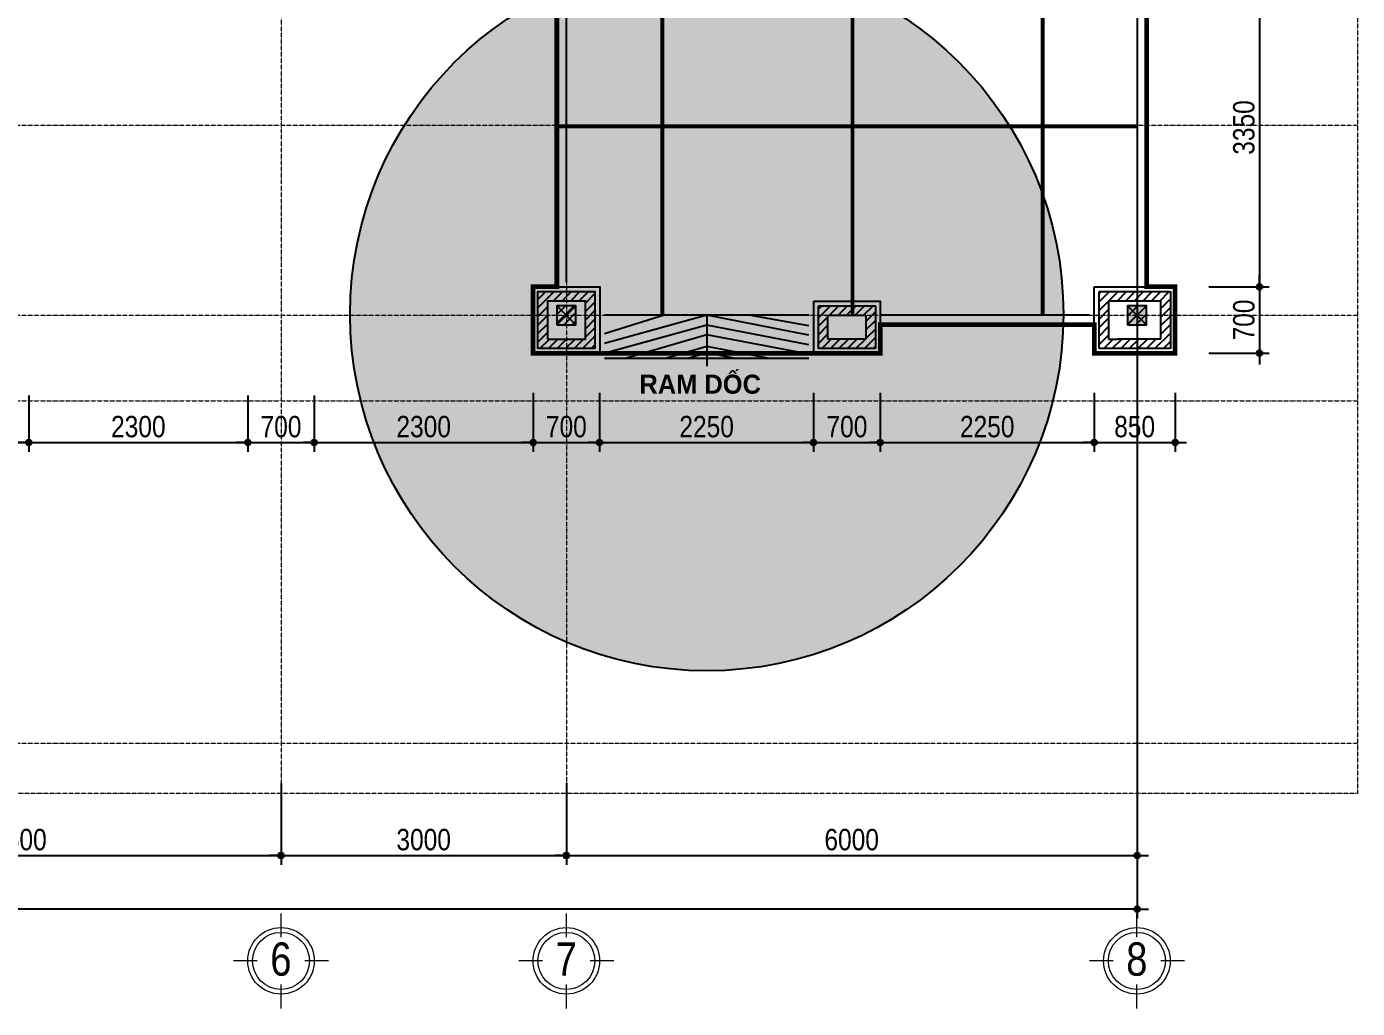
# Model space of a CAD drawing. Header units: millimetres. Extents: x 2297 to 44063, y 1595 to 26344.
# Drawn here: x 29156 to 43148, y 2020 to 12348 of the extents above; entities that cross this region are included whole.
import ezdxf
from ezdxf.enums import TextEntityAlignment as Align

# ---------------------------------------------------------------- set-up
doc = ezdxf.new("R2010")
doc.units = ezdxf.units.MM
doc.linetypes.add('ACAD_ISO10W100', pattern=[18, 12, -3, 0, -3])
doc.linetypes.add('DASHED2', pattern=[0.375, 0.25, -0.125])
for name, color, linetype in [('009', 251, 'Continuous'), ('DIM', 1, 'Continuous'), ('HACTH', 8, 'Continuous'), ('TAGS', 60, 'Continuous'), ('TEXT', 7, 'Continuous'), ('TUONG', 131, 'Continuous'), ('WALL', 4, 'Continuous')]:
    doc.layers.add(name, color=color, linetype=linetype)
for name, color, linetype, lineweight in [('NET-THAY', 2, 'Continuous', 13), ('TEN TRUC', 3, 'Continuous', 18), ('TRUC', 24, 'Continuous', 0)]:
    doc.layers.add(name, color=color, linetype=linetype, lineweight=lineweight)
doc.styles.add('HEL-CONDENSE', font='')
doc.styles.add('SWISS-CONDENSE', font='')
doc.styles.add('VNI-HELVE-CONDENSEN', font='')
doc.styles.get('HEL-CONDENSE').set_extended_font_data('VNI-Helve-Condense')
doc.styles.get('SWISS-CONDENSE').set_extended_font_data('VNI-Swiss-Condense')
doc.styles.get('VNI-HELVE-CONDENSEN').set_extended_font_data('VNI-Helve-Condense')
doc.dimstyles.new('D100', dxfattribs={"dimtxt": 225, "dimasz": 1.2, "dimexe": 100, "dimexo": 0, "dimgap": 50, "dimtad": 1, "dimdec": 0, "dimzin": 13, "dimdsep": 46, "dimtxsty": 'HEL-CONDENSE', "dimblk": 'D50', "dimcen": 0, "dimclrd": 1, "dimclre": 1, "dimclrt": 7, "dimadec": 0, "dimazin": 0, "dimtfac": 1, "dimtdec": 0, "dimtmove": 0, "dimatfit": 3, "dimldrblk": 'D50', "dimfxl": 1, "dimtolj": 1, "dimtzin": 13, "dimarcsym": 0})

# ---------------------------------------------------------------- blocks, each defined once
blk = doc.blocks.new('D50')
at = {"layer": 'DIM'}
blk.add_hatch(color=256, dxfattribs=at).paths.add_polyline_path([(25, 0, 1), (-25, 0, 1)])
blk.add_line((25, 0), (100, 0), dxfattribs=at)
blk.add_circle((0, 0), 25, dxfattribs=at)
blk = doc.blocks.new('*D194')
at = {"layer": 'DEFPOINTS', "color": 0, "transparency": 16777216}
for p in [(31831, 4390), (26331, 4290), (31831, 3629)]:
    blk.add_point(p, dxfattribs=at)
at = {"layer": 'DIM', "color": 1, "lineweight": -2, "transparency": 16777216}
for p, q in [((31831, 4390), (31831, 3529)), ((26331, 4290), (26331, 3529)), ((26333, 3629), (31830, 3629))]:
    blk.add_line(p, q, dxfattribs=at)
at = {"layer": 'DIM', "color": 1, "lineweight": -2, "transparency": 16777216, "xscale": 1.199999999999999, "yscale": 1.199999999999999, "zscale": 1.199999999999999, "rotation": 180}
blk.add_blockref('D50', (26331, 3629), dxfattribs=at)
at = {"layer": 'DIM', "color": 1, "lineweight": -2, "transparency": 16777216, "xscale": 1.199999999999999, "yscale": 1.199999999999999, "zscale": 1.199999999999999}
blk.add_blockref('D50', (31831, 3629), dxfattribs=at)
at = {"layer": 'DIM', "color": 7, "transparency": 16777216, "insert": (29081, 3794), "char_height": 225, "attachment_point": 5, "style": 'HEL-CONDENSE'}
blk.add_mtext('\\A1;5500', dxfattribs=at)
blk = doc.blocks.new('*D195')
at = {"layer": 'DEFPOINTS', "color": 0, "transparency": 16777216}
for p in [(31831, 4390), (34831, 4390), (34831, 3629)]:
    blk.add_point(p, dxfattribs=at)
at = {"layer": 'DIM', "color": 1, "lineweight": -2, "transparency": 16777216}
for p, q in [((31831, 4390), (31831, 3529)), ((34831, 4390), (34831, 3529)), ((31833, 3629), (34830, 3629))]:
    blk.add_line(p, q, dxfattribs=at)
at = {"layer": 'DIM', "color": 1, "lineweight": -2, "transparency": 16777216, "xscale": 1.199999999999999, "yscale": 1.199999999999999, "zscale": 1.199999999999999, "rotation": 180}
blk.add_blockref('D50', (31831, 3629), dxfattribs=at)
at = {"layer": 'DIM', "color": 1, "lineweight": -2, "transparency": 16777216, "xscale": 1.199999999999999, "yscale": 1.199999999999999, "zscale": 1.199999999999999}
blk.add_blockref('D50', (34831, 3629), dxfattribs=at)
at = {"layer": 'DIM', "color": 7, "transparency": 16777216, "insert": (33331, 3794), "char_height": 225, "attachment_point": 5, "style": 'HEL-CONDENSE'}
blk.add_mtext('\\A1;3000', dxfattribs=at)
blk = doc.blocks.new('*D196')
at = {"layer": 'DEFPOINTS', "color": 0, "transparency": 16777216}
for p in [(40831, 9720), (34831, 4390), (40831, 3629)]:
    blk.add_point(p, dxfattribs=at)
at = {"layer": 'DIM', "color": 1, "lineweight": -2, "transparency": 16777216}
for p, q in [((40831, 9720), (40831, 3529)), ((34831, 4390), (34831, 3529)), ((34833, 3629), (40830, 3629))]:
    blk.add_line(p, q, dxfattribs=at)
at = {"layer": 'DIM', "color": 1, "lineweight": -2, "transparency": 16777216, "xscale": 1.199999999999999, "yscale": 1.199999999999999, "zscale": 1.199999999999999, "rotation": 180}
blk.add_blockref('D50', (34831, 3629), dxfattribs=at)
at = {"layer": 'DIM', "color": 1, "lineweight": -2, "transparency": 16777216, "xscale": 1.199999999999999, "yscale": 1.199999999999999, "zscale": 1.199999999999999}
blk.add_blockref('D50', (40831, 3629), dxfattribs=at)
at = {"layer": 'DIM', "color": 7, "transparency": 16777216, "insert": (37831, 3794), "char_height": 225, "attachment_point": 5, "style": 'HEL-CONDENSE'}
blk.add_mtext('\\A1;6000', dxfattribs=at)
blk = doc.blocks.new('A$C206177D3')
at = {"layer": 'TEN TRUC', "ltscale": 1000}
for p, q in [((-37, 240), (-37, 490)), ((-287, -10), (-537, -10)), ((463, -10), (213, -10)), ((-37, -510), (-37, -260))]:
    blk.add_line(p, q, dxfattribs=at)
blk.add_circle((-37, -10), 350, dxfattribs=at)
at = {"layer": 'TEN TRUC', "color": 254, "ltscale": 1000}
blk.add_circle((-37, -10), 300, dxfattribs=at)
blk = doc.blocks.new('A$C225A2996')
at = {"layer": 'WALL'}
blk.add_hatch(color=4, dxfattribs=at).paths.add_polyline_path([(531, 82), (731, 82), (731, 282), (531, 282)])
at = {"layer": 'WALL', "color": 4}
for p, q in [((531, 282), (731, 82)), ((531, 82), (731, 282))]:
    blk.add_line(p, q, dxfattribs=at)
blk.add_lwpolyline([(531, 82), (731, 82), (731, 282), (531, 282)], close=True, dxfattribs=at)
blk = doc.blocks.new('*D147')
at = {"layer": 'DEFPOINTS', "color": 0, "transparency": 16777216}
for p in [(41585, 12962), (41585, 9612), (42120, 9612)]:
    blk.add_point(p, dxfattribs=at)
at = {"layer": 'DIM', "color": 1, "lineweight": -2, "transparency": 16777216}
for p, q in [((41585, 12962), (42220, 12962)), ((42120, 12960), (42120, 9613)), ((41585, 9612), (42220, 9612))]:
    blk.add_line(p, q, dxfattribs=at)
at = {"layer": 'DIM', "color": 1, "lineweight": -2, "transparency": 16777216, "xscale": 1.199999999999999, "yscale": 1.199999999999999, "zscale": 1.199999999999999}
for p, rotation in [((42120, 12962), 90), ((42120, 9612), 270)]:
    blk.add_blockref('D50', p, dxfattribs=dict(at, rotation=rotation))
at = {"layer": 'DIM', "color": 7, "transparency": 16777216, "insert": (41955, 11287), "char_height": 225, "attachment_point": 5, "rotation": 90, "style": 'HEL-CONDENSE'}
blk.add_mtext('\\A1;3350', dxfattribs=at)
blk = doc.blocks.new('*D148')
at = {"layer": 'DEFPOINTS', "color": 0, "transparency": 16777216}
for p in [(41585, 9612), (41585, 8912), (42120, 8912)]:
    blk.add_point(p, dxfattribs=at)
at = {"layer": 'DIM', "color": 1, "lineweight": -2, "transparency": 16777216}
for p, q in [((41585, 9612), (42220, 9612)), ((42120, 9610), (42120, 8913)), ((41585, 8912), (42220, 8912))]:
    blk.add_line(p, q, dxfattribs=at)
at = {"layer": 'DIM', "color": 1, "lineweight": -2, "transparency": 16777216, "xscale": 1.199999999999999, "yscale": 1.199999999999999, "zscale": 1.199999999999999}
for p, rotation in [((42120, 9612), 90), ((42120, 8912), 270)]:
    blk.add_blockref('D50', p, dxfattribs=dict(at, rotation=rotation))
at = {"layer": 'DIM', "color": 7, "transparency": 16777216, "insert": (41955, 9262), "char_height": 225, "attachment_point": 5, "rotation": 90, "style": 'HEL-CONDENSE'}
blk.add_mtext('\\A1;700', dxfattribs=at)
blk = doc.blocks.new('*D161')
at = {"layer": 'DEFPOINTS', "color": 0, "transparency": 16777216}
for p in [(28481, 8469), (29181, 8469), (29181, 7974)]:
    blk.add_point(p, dxfattribs=at)
at = {"layer": 'DIM', "color": 1, "lineweight": -2, "transparency": 16777216}
for p, q in [((28481, 8469), (28481, 7874)), ((29181, 8469), (29181, 7874)), ((28483, 7974), (29180, 7974))]:
    blk.add_line(p, q, dxfattribs=at)
at = {"layer": 'DIM', "color": 1, "lineweight": -2, "transparency": 16777216, "xscale": 1.199999999999999, "yscale": 1.199999999999999, "zscale": 1.199999999999999, "rotation": 180}
blk.add_blockref('D50', (28481, 7974), dxfattribs=at)
at = {"layer": 'DIM', "color": 1, "lineweight": -2, "transparency": 16777216, "xscale": 1.199999999999999, "yscale": 1.199999999999999, "zscale": 1.199999999999999}
blk.add_blockref('D50', (29181, 7974), dxfattribs=at)
at = {"layer": 'DIM', "color": 7, "transparency": 16777216, "insert": (28831, 8139), "char_height": 225, "attachment_point": 5, "style": 'HEL-CONDENSE'}
blk.add_mtext('\\A1;700', dxfattribs=at)
blk = doc.blocks.new('*D162')
at = {"layer": 'DEFPOINTS', "color": 0, "transparency": 16777216}
for p in [(29181, 8469), (31481, 8469), (31481, 7974)]:
    blk.add_point(p, dxfattribs=at)
at = {"layer": 'DIM', "color": 1, "lineweight": -2, "transparency": 16777216}
for p, q in [((29181, 8469), (29181, 7874)), ((31481, 8469), (31481, 7874)), ((29183, 7974), (31480, 7974))]:
    blk.add_line(p, q, dxfattribs=at)
at = {"layer": 'DIM', "color": 1, "lineweight": -2, "transparency": 16777216, "xscale": 1.199999999999999, "yscale": 1.199999999999999, "zscale": 1.199999999999999, "rotation": 180}
blk.add_blockref('D50', (29181, 7974), dxfattribs=at)
at = {"layer": 'DIM', "color": 1, "lineweight": -2, "transparency": 16777216, "xscale": 1.199999999999999, "yscale": 1.199999999999999, "zscale": 1.199999999999999}
blk.add_blockref('D50', (31481, 7974), dxfattribs=at)
at = {"layer": 'DIM', "color": 7, "transparency": 16777216, "insert": (30331, 8139), "char_height": 225, "attachment_point": 5, "style": 'HEL-CONDENSE'}
blk.add_mtext('\\A1;2300', dxfattribs=at)
blk = doc.blocks.new('*D163')
at = {"layer": 'DEFPOINTS', "color": 0, "transparency": 16777216}
for p in [(31481, 8469), (32181, 8469), (32181, 7974)]:
    blk.add_point(p, dxfattribs=at)
at = {"layer": 'DIM', "color": 1, "lineweight": -2, "transparency": 16777216}
for p, q in [((31481, 8469), (31481, 7874)), ((32181, 8469), (32181, 7874)), ((31483, 7974), (32180, 7974))]:
    blk.add_line(p, q, dxfattribs=at)
at = {"layer": 'DIM', "color": 1, "lineweight": -2, "transparency": 16777216, "xscale": 1.199999999999999, "yscale": 1.199999999999999, "zscale": 1.199999999999999, "rotation": 180}
blk.add_blockref('D50', (31481, 7974), dxfattribs=at)
at = {"layer": 'DIM', "color": 1, "lineweight": -2, "transparency": 16777216, "xscale": 1.199999999999999, "yscale": 1.199999999999999, "zscale": 1.199999999999999}
blk.add_blockref('D50', (32181, 7974), dxfattribs=at)
at = {"layer": 'DIM', "color": 7, "transparency": 16777216, "insert": (31831, 8139), "char_height": 225, "attachment_point": 5, "style": 'HEL-CONDENSE'}
blk.add_mtext('\\A1;700', dxfattribs=at)
blk = doc.blocks.new('*D164')
at = {"layer": 'DEFPOINTS', "color": 0, "transparency": 16777216}
for p in [(32181, 8469), (34481, 8494), (34481, 7974)]:
    blk.add_point(p, dxfattribs=at)
at = {"layer": 'DIM', "color": 1, "lineweight": -2, "transparency": 16777216}
for p, q in [((32181, 8469), (32181, 7874)), ((34481, 8494), (34481, 7874)), ((32183, 7974), (34480, 7974))]:
    blk.add_line(p, q, dxfattribs=at)
at = {"layer": 'DIM', "color": 1, "lineweight": -2, "transparency": 16777216, "xscale": 1.199999999999999, "yscale": 1.199999999999999, "zscale": 1.199999999999999, "rotation": 180}
blk.add_blockref('D50', (32181, 7974), dxfattribs=at)
at = {"layer": 'DIM', "color": 1, "lineweight": -2, "transparency": 16777216, "xscale": 1.199999999999999, "yscale": 1.199999999999999, "zscale": 1.199999999999999}
blk.add_blockref('D50', (34481, 7974), dxfattribs=at)
at = {"layer": 'DIM', "color": 7, "transparency": 16777216, "insert": (33331, 8139), "char_height": 225, "attachment_point": 5, "style": 'HEL-CONDENSE'}
blk.add_mtext('\\A1;2300', dxfattribs=at)
blk = doc.blocks.new('*D165')
at = {"layer": 'DEFPOINTS', "color": 0, "transparency": 16777216}
for p in [(34481, 8494), (35181, 8494), (35181, 7974)]:
    blk.add_point(p, dxfattribs=at)
at = {"layer": 'DIM', "color": 1, "lineweight": -2, "transparency": 16777216}
for p, q in [((34481, 8494), (34481, 7874)), ((35181, 8494), (35181, 7874)), ((34483, 7974), (35180, 7974))]:
    blk.add_line(p, q, dxfattribs=at)
at = {"layer": 'DIM', "color": 1, "lineweight": -2, "transparency": 16777216, "xscale": 1.199999999999999, "yscale": 1.199999999999999, "zscale": 1.199999999999999, "rotation": 180}
blk.add_blockref('D50', (34481, 7974), dxfattribs=at)
at = {"layer": 'DIM', "color": 1, "lineweight": -2, "transparency": 16777216, "xscale": 1.199999999999999, "yscale": 1.199999999999999, "zscale": 1.199999999999999}
blk.add_blockref('D50', (35181, 7974), dxfattribs=at)
at = {"layer": 'DIM', "color": 7, "transparency": 16777216, "insert": (34831, 8139), "char_height": 225, "attachment_point": 5, "style": 'HEL-CONDENSE'}
blk.add_mtext('\\A1;700', dxfattribs=at)
blk = doc.blocks.new('*D166')
at = {"layer": 'DEFPOINTS', "color": 0, "transparency": 16777216}
for p in [(35181, 8494), (37431, 8494), (37431, 7974)]:
    blk.add_point(p, dxfattribs=at)
at = {"layer": 'DIM', "color": 1, "lineweight": -2, "transparency": 16777216}
for p, q in [((35181, 8494), (35181, 7874)), ((37431, 8494), (37431, 7874)), ((35183, 7974), (37430, 7974))]:
    blk.add_line(p, q, dxfattribs=at)
at = {"layer": 'DIM', "color": 1, "lineweight": -2, "transparency": 16777216, "xscale": 1.199999999999999, "yscale": 1.199999999999999, "zscale": 1.199999999999999, "rotation": 180}
blk.add_blockref('D50', (35181, 7974), dxfattribs=at)
at = {"layer": 'DIM', "color": 1, "lineweight": -2, "transparency": 16777216, "xscale": 1.199999999999999, "yscale": 1.199999999999999, "zscale": 1.199999999999999}
blk.add_blockref('D50', (37431, 7974), dxfattribs=at)
at = {"layer": 'DIM', "color": 7, "transparency": 16777216, "insert": (36306, 8139), "char_height": 225, "attachment_point": 5, "style": 'HEL-CONDENSE'}
blk.add_mtext('\\A1;2250', dxfattribs=at)
blk = doc.blocks.new('*D167')
at = {"layer": 'DEFPOINTS', "color": 0, "transparency": 16777216}
for p in [(37431, 8494), (38131, 8494), (38131, 7974)]:
    blk.add_point(p, dxfattribs=at)
at = {"layer": 'DIM', "color": 1, "lineweight": -2, "transparency": 16777216}
for p, q in [((37431, 8494), (37431, 7874)), ((38131, 8494), (38131, 7874)), ((37433, 7974), (38130, 7974))]:
    blk.add_line(p, q, dxfattribs=at)
at = {"layer": 'DIM', "color": 1, "lineweight": -2, "transparency": 16777216, "xscale": 1.199999999999999, "yscale": 1.199999999999999, "zscale": 1.199999999999999, "rotation": 180}
blk.add_blockref('D50', (37431, 7974), dxfattribs=at)
at = {"layer": 'DIM', "color": 1, "lineweight": -2, "transparency": 16777216, "xscale": 1.199999999999999, "yscale": 1.199999999999999, "zscale": 1.199999999999999}
blk.add_blockref('D50', (38131, 7974), dxfattribs=at)
at = {"layer": 'DIM', "color": 7, "transparency": 16777216, "insert": (37781, 8139), "char_height": 225, "attachment_point": 5, "style": 'HEL-CONDENSE'}
blk.add_mtext('\\A1;700', dxfattribs=at)
blk = doc.blocks.new('*D168')
at = {"layer": 'DEFPOINTS', "color": 0, "transparency": 16777216}
for p in [(38131, 8494), (40381, 8494), (40381, 7974)]:
    blk.add_point(p, dxfattribs=at)
at = {"layer": 'DIM', "color": 1, "lineweight": -2, "transparency": 16777216}
for p, q in [((38131, 8494), (38131, 7874)), ((40381, 8494), (40381, 7874)), ((38133, 7974), (40380, 7974))]:
    blk.add_line(p, q, dxfattribs=at)
at = {"layer": 'DIM', "color": 1, "lineweight": -2, "transparency": 16777216, "xscale": 1.199999999999999, "yscale": 1.199999999999999, "zscale": 1.199999999999999, "rotation": 180}
blk.add_blockref('D50', (38131, 7974), dxfattribs=at)
at = {"layer": 'DIM', "color": 1, "lineweight": -2, "transparency": 16777216, "xscale": 1.199999999999999, "yscale": 1.199999999999999, "zscale": 1.199999999999999}
blk.add_blockref('D50', (40381, 7974), dxfattribs=at)
at = {"layer": 'DIM', "color": 7, "transparency": 16777216, "insert": (39256, 8139), "char_height": 225, "attachment_point": 5, "style": 'HEL-CONDENSE'}
blk.add_mtext('\\A1;2250', dxfattribs=at)
blk = doc.blocks.new('*D169')
at = {"layer": 'DEFPOINTS', "color": 0, "transparency": 16777216}
for p in [(40381, 8494), (41231, 8494), (41231, 7974)]:
    blk.add_point(p, dxfattribs=at)
at = {"layer": 'DIM', "color": 1, "lineweight": -2, "transparency": 16777216}
for p, q in [((40381, 8494), (40381, 7874)), ((41231, 8494), (41231, 7874)), ((40383, 7974), (41230, 7974))]:
    blk.add_line(p, q, dxfattribs=at)
at = {"layer": 'DIM', "color": 1, "lineweight": -2, "transparency": 16777216, "xscale": 1.199999999999999, "yscale": 1.199999999999999, "zscale": 1.199999999999999, "rotation": 180}
blk.add_blockref('D50', (40381, 7974), dxfattribs=at)
at = {"layer": 'DIM', "color": 1, "lineweight": -2, "transparency": 16777216, "xscale": 1.199999999999999, "yscale": 1.199999999999999, "zscale": 1.199999999999999}
blk.add_blockref('D50', (41231, 7974), dxfattribs=at)
at = {"layer": 'DIM', "color": 7, "transparency": 16777216, "insert": (40806, 8139), "char_height": 225, "attachment_point": 5, "style": 'HEL-CONDENSE'}
blk.add_mtext('\\A1;850', dxfattribs=at)
blk = doc.blocks.new('*D104')
at = {"layer": '009', "color": 1, "lineweight": -2, "transparency": 16777216}
for p, q in [((7831, 5104), (7831, 2964)), ((40831, 4812), (40831, 2964)), ((40830, 3064), (7833, 3064))]:
    blk.add_line(p, q, dxfattribs=at)
at = {"layer": 'DEFPOINTS', "color": 0, "transparency": 16777216}
for p in [(7831, 5104), (40831, 4812), (7831, 3064)]:
    blk.add_point(p, dxfattribs=at)
at = {"layer": '009', "color": 1, "lineweight": -2, "transparency": 16777216, "xscale": 1.199999999999999, "yscale": 1.199999999999999, "zscale": 1.199999999999999, "rotation": 180}
blk.add_blockref('D50', (7831, 3064), dxfattribs=at)
at = {"layer": '009', "color": 1, "lineweight": -2, "transparency": 16777216, "xscale": 1.199999999999999, "yscale": 1.199999999999999, "zscale": 1.199999999999999}
blk.add_blockref('D50', (40831, 3064), dxfattribs=at)
at = {"layer": '009', "color": 7, "transparency": 16777216, "insert": (24331, 3229), "char_height": 225, "attachment_point": 5, "style": 'HEL-CONDENSE'}
blk.add_mtext('\\A1;33000', dxfattribs=at)

msp = doc.modelspace()

# ---------------------------------------------------------------- hatches: boundary and pattern name
at = {"layer": '009'}
h = msp.add_hatch(dxfattribs=at)
h.set_pattern_fill('ANSI31', color=256, scale=20, style=0)
h.set_pattern_definition([(45, (-1291592.29, -402006.06), (-44.9012806, 44.9012806), [])])
h.paths.add_polyline_path([(34531.404, 9561.581), (34531.404, 8961.581), (35131.404, 8961.581), (35131.404, 9561.581)])
h.paths.add_polyline_path([(34631.404, 9461.581), (35031.404, 9461.581), (35031.404, 9061.581), (34631.404, 9061.581)], flags=16)
h.paths.add_polyline_path([(34731.404, 9411.581), (34931.404, 9411.581), (34931.404, 9211.581), (34731.404, 9211.581)], flags=0)
h.paths.add_polyline_path([(37481.404, 8961.581), (38081.404, 8961.581), (38081.404, 9411.581), (37481.404, 9411.581)])
h.paths.add_polyline_path([(37581.404, 9311.581), (37981.404, 9311.581), (37981.404, 9061.581), (37581.404, 9061.581)], flags=16)
h.paths.add_polyline_path([(40431.404, 8961.581), (41181.404, 8961.581), (41181.404, 9561.581), (40431.404, 9561.581)])
h.paths.add_polyline_path([(40531.404, 9461.581), (41081.404, 9461.581), (41081.404, 9061.581), (40631.404, 9061.581), (40531.404, 9061.581)], flags=16)
h.paths.add_polyline_path([(40731.404, 9411.581), (40931.404, 9411.581), (40931.404, 9211.581), (40731.404, 9211.581)], flags=0)

# ---------------------------------------------------------------- linework, layer by layer
for points in [[(35831.404, 9311.581), (35831.404, 23261.581)], [(35851.404, 9311.581), (35851.404, 23261.581)], [(39831.404, 9311.581), (39831.404, 23261.581)], [(39851.404, 9311.581), (39851.404, 23261.581)], [(37831.404, 9311.581), (37831.404, 23161.581)], [(37851.404, 9311.581), (37851.404, 23161.581)], [(34731.353, 9611.581), (34734.98, 13215.158)], [(34831.404, 9661.581), (34831.404, 13286.581), (34811.404, 13286.581)], [(40831.404, 12961.581), (40831.404, 9611.581)], [(40831.404, 12961.581), (40831.404, 9611.581)], [(40931.404, 12961.581), (40931.404, 9611.581)], [(34733.064, 11311.581), (40831.404, 11311.581)], [(34733.064, 11291.581), (40831.404, 11291.581)], [(37381.404, 9311.581), (35231.404, 9311.581)], [(40331.404, 9311.581), (38131.404, 9311.581)], [(40381.404, 9211.581), (38131.404, 9211.581)]]:
    msp.add_lwpolyline(points)
at = {"const_width": 50}
msp.add_lwpolyline([(40931.404, 12961.581), (40931.404, 9611.581), (41231.404, 9611.581), (41231.404, 8911.581), (40381.404, 8911.581), (40381.404, 9211.581), (38131.404, 9211.581), (38131.404, 8911.581), (37431.404, 8911.581), (35181.404, 8911.581), (34481.404, 8911.581), (34481.404, 9611.581), (34731.353, 9611.581), (34731.404, 12961.581)], dxfattribs=at)
at = {"layer": 'DIM'}
msp.add_line((35231.404, 8861.581), (37381.404, 8861.581), dxfattribs=at)
at = {"layer": 'HACTH'}
for points in [[(37381.404, 9103.928), (36306.404, 9311.581), (35231.404, 9013.381)], [(35859.132, 9311.581), (35231.404, 9115.979)], [(37381.404, 9200.726), (36753.675, 9311.581)], [(37381.404, 9001.331), (36306.404, 9208.984), (35253.761, 8915.913)], [(37381.404, 8902.734), (36306.404, 9106.387), (35464.175, 8861.581)], [(36946.488, 8861.581), (36306.404, 8982.842), (35889.219, 8861.581)], [(36587.208, 8861.581), (36306.404, 8914.778), (36123.385, 8861.581)]]:
    msp.add_lwpolyline(points, dxfattribs=at)
at = {"layer": 'NET-THAY', "linetype": 'ByBlock', "lineweight": -2}
for points in [[(34481.404, 9611.581), (35181.404, 9611.581), (35181.404, 8911.581), (34481.404, 8911.581)], [(40381.404, 9611.581), (41231.404, 9611.581), (41231.404, 8911.581), (40381.404, 8911.581)], [(37431.404, 9461.581), (38131.404, 9461.581), (38131.404, 8911.581), (37431.404, 8911.581)]]:
    msp.add_lwpolyline(points, close=True, dxfattribs=at)
at = {"layer": 'TRUC', "linetype": 'ACAD_ISO10W100', "ltscale": 0.2}
msp.add_lwpolyline([(5377.419, 25383.838), (43147.731, 25383.838), (43147.731, 4281.809), (5377.419, 4281.809)], close=True, dxfattribs=at)
for points in [[(34831.404, 25383.838), (34831.404, 4281.809)], [(34831.404, 25383.838), (34831.404, 4281.809)], [(40831.404, 25383.838), (40831.404, 9611.581)], [(31831.404, 23161.581), (31831.404, 4281.809)], [(5377.419, 11311.581), (43147.731, 11311.581)], [(5377.419, 11311.581), (43147.731, 11311.581)], [(5377.419, 9311.581), (43147.731, 9311.581)], [(5377.419, 8411.581), (43147.731, 8411.581)], [(5377.419, 4811.581), (43147.731, 4811.581)]]:
    msp.add_lwpolyline(points, dxfattribs=at)
at = {"layer": 'TRUC', "linetype": 'DASHED2', "ltscale": 0.2}
msp.add_lwpolyline([(40831.404, 25383.838), (40831.404, 9611.581)], dxfattribs=at)
at = {"layer": 'TUONG'}
for p, q in [((40431.404, 8961.581), (40431.404, 9561.581)), ((40431.404, 9561.581), (41181.404, 9561.581)), ((41181.404, 9561.581), (41181.404, 8961.581)), ((37481.404, 8961.581), (37481.404, 9411.581)), ((37481.404, 9411.581), (38081.404, 9411.581)), ((38081.404, 9411.581), (38081.404, 8961.581)), ((37581.404, 9061.581), (37581.404, 9311.581)), ((37581.404, 9311.581), (37981.404, 9311.581)), ((37981.404, 9311.581), (37981.404, 9061.581)), ((35131.404, 8961.581), (34531.404, 8961.581)), ((34531.404, 8961.581), (34531.404, 8961.581)), ((38081.404, 8961.581), (37481.404, 8961.581)), ((37981.404, 9061.581), (37581.404, 9061.581)), ((41181.404, 8961.581), (40431.404, 8961.581)), ((41081.404, 9061.581), (40631.404, 9061.581))]:
    msp.add_line(p, q, dxfattribs=at)
at = {"layer": 'TUONG', "color": 4}
msp.add_line((40531.404, 9061.581), (40631.404, 9061.581), dxfattribs=at)
at = {"layer": 'TUONG'}
for points in [[(34531.404, 8961.581), (34531.404, 9561.581), (35131.404, 9561.581), (35131.404, 8961.581)], [(34631.404, 9061.581), (34631.404, 9061.581), (35031.404, 9061.581), (35031.404, 9461.581), (34631.404, 9461.581), (34631.404, 9061.581)]]:
    msp.add_lwpolyline(points, dxfattribs=at)
at = {"layer": 'TUONG', "color": 4}
msp.add_lwpolyline([(41081.404, 9061.581), (41081.404, 9461.581), (40531.404, 9461.581), (40531.404, 9061.581)], dxfattribs=at)

# ---------------------------------------------------------------- block references
at = {"layer": 'TAGS', "ltscale": 1000}
ref = msp.add_blockref('A$C206177D3', (31868.025, 2529.488), dxfattribs=at)
ref.add_attrib('A', '6', dxfattribs={"color": 7, "ltscale": 1000, "height": 350, "style": 'VNI-HELVE-CONDENSEN'}).set_placement((31829.721, 2363.85), align=Align.CENTER)
ref = msp.add_blockref('A$C206177D3', (34868.025, 2529.488), dxfattribs=at)
ref.add_attrib('A', '7', dxfattribs={"color": 7, "ltscale": 1000, "height": 350, "style": 'VNI-HELVE-CONDENSEN'}).set_placement((34829.721, 2363.85), align=Align.CENTER)
ref = msp.add_blockref('A$C206177D3', (40866.825, 2529.488), dxfattribs=at)
ref.add_attrib('A', '8', dxfattribs={"color": 7, "ltscale": 1000, "height": 350, "style": 'VNI-HELVE-CONDENSEN'}).set_placement((40828.521, 2363.85), align=Align.CENTER)
at = {"layer": 'TUONG', "color": 4}
for p in [(34200.013, 9129.948), (40200.013, 9129.948)]:
    msp.add_blockref('A$C225A2996', p, dxfattribs=at)

# ---------------------------------------------------------------- texts
at = {"layer": 'TEXT', "linetype": 'ByBlock', "lineweight": -2, "insert": (35599.336, 8686.525), "char_height": 200, "attachment_point": 1, "style": 'SWISS-CONDENSE'}
msp.add_mtext('{\\fVNI-Avo|b1|i0|c0|p2;RAM DOÁC }', dxfattribs=at)

# ---------------------------------------------------------------- dimensions: what is measured, and where the dimension line sits
at = {"layer": '009'}
dim = msp.add_linear_dim(base=(7831.404, 3063.942), p1=(40831.404, 4811.581), p2=(7831.404, 5103.942), dimstyle='D100', dxfattribs=at)
dim.commit()
dim.dimension.update_dxf_attribs({"geometry": '*D104', "text_midpoint": (24331.404, 3228.842)})
at = {"layer": 'DIM'}
for base, p1, p2, angle, picture, middle in [((42120.199, 9611.581), (41585.302, 12961.581), (41585.302, 9611.581), 90, '*D147', (41955.299, 11286.581)), ((40831.404, 3628.844), (34831.404, 4390.448), (40831.404, 9720.22), 180, '*D196', (37831.404, 3793.744)), ((42120.199, 8911.581), (41585.302, 9611.581), (41585.302, 8911.581), 90, '*D148', (41955.299, 9261.581)), ((31831.404, 3628.844), (26331.404, 4290.448), (31831.404, 4390.448), 180, '*D194', (29081.404, 3793.744)), ((34831.404, 3628.844), (31831.404, 4390.448), (34831.404, 4390.448), 180, '*D195', (33331.404, 3793.744))]:
    dim = msp.add_linear_dim(base=base, p1=p1, p2=p2, angle=angle, dimstyle='D100', override={"dimtmove": 1}, dxfattribs=at)
    dim.commit()
    dim.dimension.update_dxf_attribs({"geometry": picture, "text_midpoint": middle})
for base, p1, p2, picture, middle in [((29181.404, 7974.121), (28481.404, 8469.181), (29181.404, 8469.181), '*D161', (28831.404, 8139.021)), ((31481.404, 7974.121), (29181.404, 8469.181), (31481.404, 8469.181), '*D162', (30331.404, 8139.021)), ((32181.404, 7974.121), (31481.404, 8469.181), (32181.404, 8469.181), '*D163', (31831.404, 8139.021)), ((34481.404, 7974.121), (32181.404, 8469.181), (34481.404, 8493.536), '*D164', (33331.404, 8139.021)), ((35181.404, 7974.121), (34481.404, 8493.536), (35181.404, 8493.536), '*D165', (34831.404, 8139.021)), ((37431.404, 7974.121), (35181.404, 8493.536), (37431.404, 8493.536), '*D166', (36306.404, 8139.021)), ((38131.404, 7974.121), (37431.404, 8493.536), (38131.404, 8493.536), '*D167', (37781.404, 8139.021)), ((40381.404, 7974.121), (38131.404, 8493.536), (40381.404, 8493.536), '*D168', (39256.404, 8139.021)), ((41231.404, 7974.121), (40381.404, 8493.536), (41231.404, 8493.536), '*D169', (40806.404, 8139.021))]:
    dim = msp.add_linear_dim(base=base, p1=p1, p2=p2, dimstyle='D100', override={"dimtmove": 1}, dxfattribs=at)
    dim.commit()
    dim.dimension.update_dxf_attribs({"geometry": picture, "text_midpoint": middle})

# ---------------------------------------------------------------- leaders
msp.add_leader([(36307.506, 9320.982), (36307.506, 8776.454)], dimstyle='D100', override={"dimasz": 150, "dimgap": 50, "dimtad": 0})

doc.saveas('drawing.dxf')
